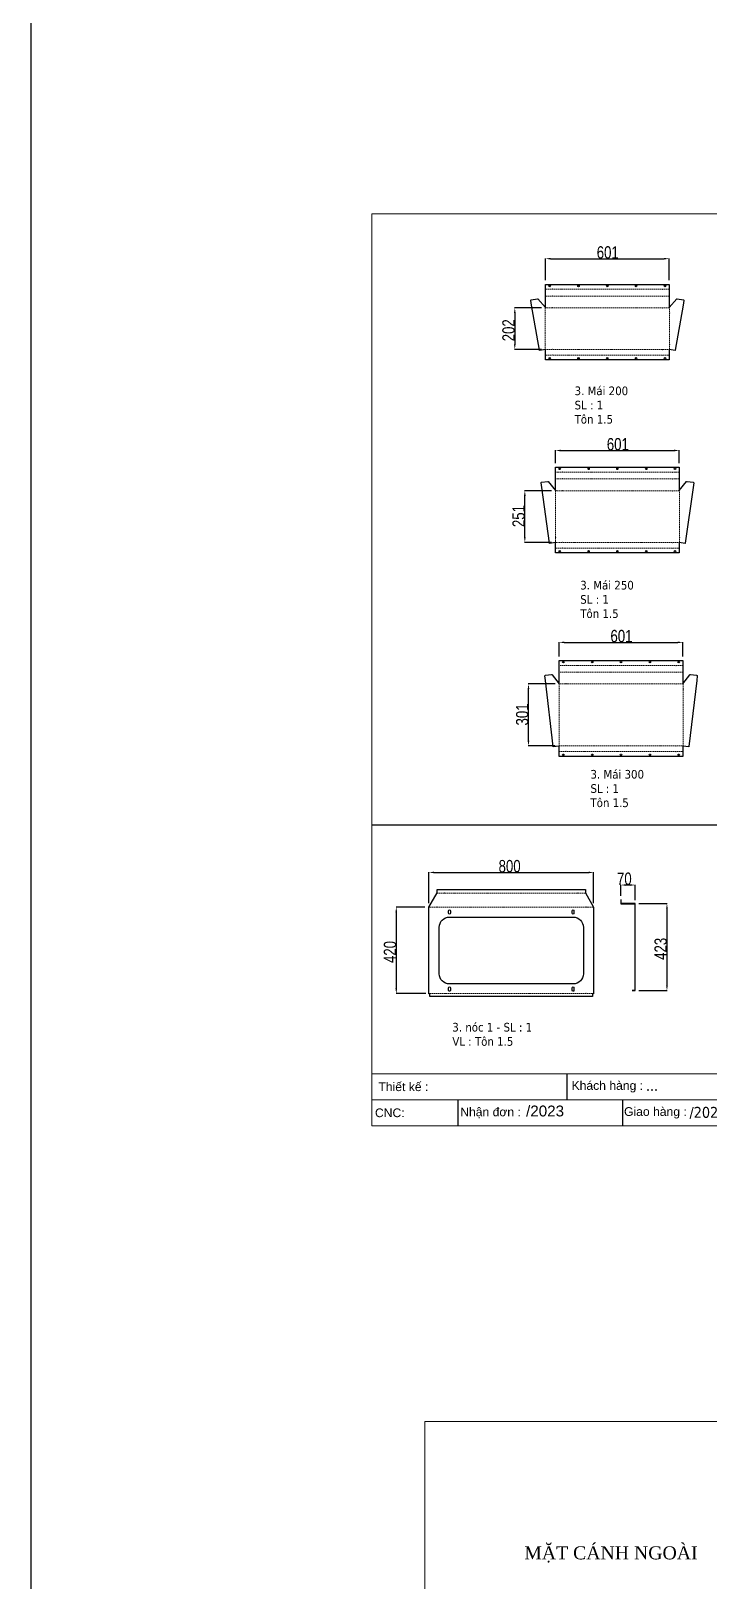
# Model space of a CAD drawing. Header units: inches. Extents: x 21 to 136330, y 8 to 58290.
# Drawn here: x 21 to 3319, y 23563 to 31094 of the extents above; entities that cross this region are included whole.
import ezdxf
from ezdxf.enums import TextEntityAlignment as Align

# ---------------------------------------------------------------- set-up
doc = ezdxf.new("R2010")
doc.units = ezdxf.units.IN
doc.header["$MEASUREMENT"] = 0
doc.linetypes.add('HIDDEN', pattern=[9.525, 6.35, -3.175])
for name, color, linetype in [('0 KHUNG KT01', 7, 'Continuous'), ('1-EMC-ACESS', 4, 'Continuous'), ('@.0.DM. NÉT CHÍNH', 7, 'Continuous')]:
    doc.layers.add(name, color=color, linetype=linetype)
doc.layers.add('0 TĂNG CỨNG', color=7, linetype='Continuous', lineweight=15)
doc.layers.add('@.0.DM. NÉT ĐỨT', color=8, linetype='HIDDEN', lineweight=9)
doc.layers.add('@.DM. KÍCH THƯỚC', color=8, linetype='Continuous', transparency=0.2)
doc.layers.add('@.DM. KÍCH THƯỚC @ 1', color=8, linetype='Continuous', transparency=0.2)
doc.styles.add('ARIAL', font='arial.ttf')
doc.styles.add('Note Text (ISO)', font='tahoma.ttf')
doc.styles.add('roman', font='roman.shx', dxfattribs={"width": 0.8})
doc.styles.add('Tahoma (Input Text)', font='tahoma.ttf')
doc.dimstyles.new('Kích thước Duy Mạnh', dxfattribs={"dimtxt": 30, "dimasz": 25, "dimexe": 1.25, "dimexo": 20, "dimtad": 1, "dimdec": 1, "dimtxsty": 'roman', "dimcen": 2.5, "dimclrd": 8, "dimclre": 8, "dimclrt": 2, "dimadec": 0, "dimazin": 0, "dimtfac": 1, "dimtdec": 1, "dimtix": 1, "dimtmove": 0, "dimatfit": 3, "dimfxl": 1, "dimtfillclr": 1, "dimarcsym": 0})

# ---------------------------------------------------------------- blocks, each defined once
blk = doc.blocks.new('*D562')
at = {"layer": '@.DM. KÍCH THƯỚC', "color": 8, "lineweight": -2, "transparency": 16777216}
for p, q in [((2567.6, 27921.5), (2436.3, 27921.5)), ((2567.6, 27620.8), (2436.3, 27620.8))]:
    blk.add_line(p, q, dxfattribs=at)
at = {"layer": '@.DM. KÍCH THƯỚC', "lineweight": -2, "transparency": 16777216}
blk.add_line((2437.6, 27645.8), (2437.6, 27896.5), dxfattribs=at)
at = {"layer": '@.DM. KÍCH THƯỚC', "transparency": 16777216}
for points in [[(2433.4, 27896.5), (2441.8, 27896.5), (2437.6, 27921.5)], [(2433.4, 27645.8), (2441.8, 27645.8), (2437.6, 27620.8)]]:
    blk.add_solid(points, dxfattribs=at)
at = {"layer": 'Defpoints', "color": 0, "transparency": 16777216}
for p in [(2437.6, 27921.5), (2587.6, 27921.5), (2587.6, 27620.8)]:
    blk.add_point(p, dxfattribs=at)
at = {"layer": '@.DM. KÍCH THƯỚC', "color": 2, "transparency": 16777216, "insert": (2377, 27719.7), "char_height": 60, "attachment_point": 1, "rotation": 90, "style": 'roman'}
blk.add_mtext('301', dxfattribs=at)
blk = doc.blocks.new('*D563')
at = {"layer": '@.DM. KÍCH THƯỚC', "color": 8, "lineweight": -2, "transparency": 16777216}
for p, q in [((2586.6, 28055.7), (2586.6, 28124.9)), ((3187.6, 28055.7), (3187.6, 28124.9))]:
    blk.add_line(p, q, dxfattribs=at)
at = {"layer": '@.DM. KÍCH THƯỚC', "lineweight": -2, "transparency": 16777216}
blk.add_line((2611.6, 28123.7), (3162.6, 28123.7), dxfattribs=at)
at = {"layer": '@.DM. KÍCH THƯỚC', "transparency": 16777216}
for points in [[(2611.6, 28127.8), (2611.6, 28119.5), (2586.6, 28123.7)], [(3162.6, 28127.8), (3162.6, 28119.5), (3187.6, 28123.7)]]:
    blk.add_solid(points, dxfattribs=at)
at = {"layer": 'Defpoints', "color": 0, "transparency": 16777216}
for p in [(3187.6, 28123.7), (2586.6, 28035.7), (3187.6, 28035.7)]:
    blk.add_point(p, dxfattribs=at)
at = {"layer": '@.DM. KÍCH THƯỚC', "color": 2, "transparency": 16777216, "insert": (2835.7, 28184.3), "char_height": 60, "attachment_point": 1, "style": 'roman'}
blk.add_mtext('601', dxfattribs=at)
blk = doc.blocks.new('*D565')
at = {"layer": '@.DM. KÍCH THƯỚC', "color": 8, "lineweight": -2, "transparency": 16777216}
for p, q in [((2549.9, 28860.6), (2418.6, 28860.6)), ((2549.9, 28609.6), (2418.6, 28609.6))]:
    blk.add_line(p, q, dxfattribs=at)
at = {"layer": '@.DM. KÍCH THƯỚC', "lineweight": -2, "transparency": 16777216}
blk.add_line((2419.9, 28634.6), (2419.9, 28835.6), dxfattribs=at)
at = {"layer": '@.DM. KÍCH THƯỚC', "transparency": 16777216}
for points in [[(2415.7, 28835.6), (2424.1, 28835.6), (2419.9, 28860.6)], [(2415.7, 28634.6), (2424.1, 28634.6), (2419.9, 28609.6)]]:
    blk.add_solid(points, dxfattribs=at)
at = {"layer": 'Defpoints', "color": 0, "transparency": 16777216}
for p in [(2419.9, 28860.6), (2569.9, 28860.6), (2569.9, 28609.6)]:
    blk.add_point(p, dxfattribs=at)
at = {"layer": '@.DM. KÍCH THƯỚC', "color": 2, "transparency": 16777216, "insert": (2359.3, 28683.7), "char_height": 60, "attachment_point": 1, "rotation": 90, "style": 'roman'}
blk.add_mtext('251', dxfattribs=at)
blk = doc.blocks.new('*D566')
at = {"layer": '@.DM. KÍCH THƯỚC', "color": 8, "lineweight": -2, "transparency": 16777216}
for p, q in [((2568.9, 28994.8), (2568.9, 29057.1)), ((3169.9, 28994.8), (3169.9, 29057.1))]:
    blk.add_line(p, q, dxfattribs=at)
at = {"layer": '@.DM. KÍCH THƯỚC', "lineweight": -2, "transparency": 16777216}
blk.add_line((2593.9, 29055.9), (3144.9, 29055.9), dxfattribs=at)
at = {"layer": '@.DM. KÍCH THƯỚC', "transparency": 16777216}
for points in [[(2593.9, 29060.1), (2593.9, 29051.7), (2568.9, 29055.9)], [(3144.9, 29060.1), (3144.9, 29051.7), (3169.9, 29055.9)]]:
    blk.add_solid(points, dxfattribs=at)
at = {"layer": 'Defpoints', "color": 0, "transparency": 16777216}
for p in [(3169.9, 29055.9), (2568.9, 28974.8), (3169.9, 28974.8)]:
    blk.add_point(p, dxfattribs=at)
at = {"layer": '@.DM. KÍCH THƯỚC', "color": 2, "transparency": 16777216, "insert": (2818, 29116.5), "char_height": 60, "attachment_point": 1, "style": 'roman'}
blk.add_mtext('601', dxfattribs=at)
blk = doc.blocks.new('*D567')
at = {"layer": '@.DM. KÍCH THƯỚC', "color": 8, "lineweight": -2, "transparency": 16777216}
for p, q in [((2501, 29749.1), (2369.8, 29749.1)), ((2501, 29547.5), (2369.8, 29547.5))]:
    blk.add_line(p, q, dxfattribs=at)
at = {"layer": '@.DM. KÍCH THƯỚC', "lineweight": -2, "transparency": 16777216}
blk.add_line((2371, 29724.1), (2371, 29572.5), dxfattribs=at)
at = {"layer": '@.DM. KÍCH THƯỚC', "transparency": 16777216}
for points in [[(2366.9, 29724.1), (2375.2, 29724.1), (2371, 29749.1)], [(2366.9, 29572.5), (2375.2, 29572.5), (2371, 29547.5)]]:
    blk.add_solid(points, dxfattribs=at)
at = {"layer": 'Defpoints', "color": 0, "transparency": 16777216}
for p in [(2521, 29749.1), (2371, 29547.5), (2521, 29547.5)]:
    blk.add_point(p, dxfattribs=at)
at = {"layer": '@.DM. KÍCH THƯỚC', "color": 2, "transparency": 16777216, "insert": (2310.4, 29586.6), "char_height": 60, "attachment_point": 1, "rotation": 90, "style": 'roman'}
blk.add_mtext('202', dxfattribs=at)
blk = doc.blocks.new('*D568')
at = {"layer": '@.DM. KÍCH THƯỚC', "color": 8, "lineweight": -2, "transparency": 16777216}
for p, q in [((2520, 29883.3), (2520, 29989.2)), ((3121, 29883.3), (3121, 29989.2))]:
    blk.add_line(p, q, dxfattribs=at)
at = {"layer": '@.DM. KÍCH THƯỚC', "lineweight": -2, "transparency": 16777216}
blk.add_line((2545, 29988), (3096, 29988), dxfattribs=at)
at = {"layer": '@.DM. KÍCH THƯỚC', "transparency": 16777216}
for points in [[(2545, 29992.1), (2545, 29983.8), (2520, 29988)], [(3096, 29992.1), (3096, 29983.8), (3121, 29988)]]:
    blk.add_solid(points, dxfattribs=at)
at = {"layer": 'Defpoints', "color": 0, "transparency": 16777216}
for p in [(3121, 29988), (2520, 29863.3), (3121, 29863.3)]:
    blk.add_point(p, dxfattribs=at)
at = {"layer": '@.DM. KÍCH THƯỚC', "color": 2, "transparency": 16777216, "insert": (2769.1, 30048.6), "char_height": 60, "attachment_point": 1, "style": 'roman'}
blk.add_mtext('601', dxfattribs=at)
blk = doc.blocks.new('*D621')
at = {"layer": '@.DM. KÍCH THƯỚC', "color": 8, "lineweight": -2, "transparency": 16777216}
for p, q in [((1934.6, 26837.4), (1794.2, 26837.4)), ((1939.1, 26417), (1794.2, 26417))]:
    blk.add_line(p, q, dxfattribs=at)
at = {"layer": '@.DM. KÍCH THƯỚC', "lineweight": -2, "transparency": 16777216}
blk.add_line((1795.4, 26812.4), (1795.4, 26442), dxfattribs=at)
at = {"layer": '@.DM. KÍCH THƯỚC', "transparency": 16777216}
for points in [[(1791.3, 26812.4), (1799.6, 26812.4), (1795.4, 26837.4)], [(1791.3, 26442), (1799.6, 26442), (1795.4, 26417)]]:
    blk.add_solid(points, dxfattribs=at)
at = {"layer": 'Defpoints', "color": 0, "transparency": 16777216}
for p in [(1954.6, 26837.4), (1795.4, 26417), (1959.1, 26417)]:
    blk.add_point(p, dxfattribs=at)
at = {"layer": '@.DM. KÍCH THƯỚC', "color": 2, "transparency": 16777216, "insert": (1734.8, 26565.5), "char_height": 60, "attachment_point": 1, "rotation": 90, "style": 'roman'}
blk.add_mtext('420', dxfattribs=at)
blk = doc.blocks.new('*D622')
at = {"layer": '@.DM. KÍCH THƯỚC', "color": 8, "lineweight": -2, "transparency": 16777216}
for p, q in [((1954.1, 26855.7), (1954.1, 27006.8)), ((2754.1, 26855.7), (2754.1, 27006.8))]:
    blk.add_line(p, q, dxfattribs=at)
at = {"layer": '@.DM. KÍCH THƯỚC', "lineweight": -2, "transparency": 16777216}
blk.add_line((1979.1, 27005.6), (2729.1, 27005.6), dxfattribs=at)
at = {"layer": '@.DM. KÍCH THƯỚC', "transparency": 16777216}
for points in [[(1979.1, 27009.8), (1979.1, 27001.4), (1954.1, 27005.6)], [(2729.1, 27009.8), (2729.1, 27001.4), (2754.1, 27005.6)]]:
    blk.add_solid(points, dxfattribs=at)
at = {"layer": 'Defpoints', "color": 0, "transparency": 16777216}
for p in [(2754.1, 27005.6), (1954.1, 26835.7), (2754.1, 26835.7)]:
    blk.add_point(p, dxfattribs=at)
at = {"layer": '@.DM. KÍCH THƯỚC', "color": 2, "transparency": 16777216, "insert": (2292.4, 27066.2), "char_height": 60, "attachment_point": 1, "style": 'roman'}
blk.add_mtext('800', dxfattribs=at)
blk = doc.blocks.new('*D613')
at = {"layer": '@.DM. KÍCH THƯỚC', "color": 8, "lineweight": -2, "transparency": 16777216}
for p, q in [((2973.3, 26854.2), (3111.4, 26854.2)), ((2973.3, 26431.2), (3111.4, 26431.2))]:
    blk.add_line(p, q, dxfattribs=at)
at = {"layer": '@.DM. KÍCH THƯỚC', "lineweight": -2, "transparency": 16777216}
blk.add_line((3110.1, 26829.2), (3110.1, 26456.2), dxfattribs=at)
at = {"layer": '@.DM. KÍCH THƯỚC', "transparency": 16777216}
for points in [[(3105.9, 26829.2), (3114.3, 26829.2), (3110.1, 26854.2)], [(3105.9, 26456.2), (3114.3, 26456.2), (3110.1, 26431.2)]]:
    blk.add_solid(points, dxfattribs=at)
at = {"layer": 'Defpoints', "color": 0, "transparency": 16777216}
for p in [(2953.3, 26854.2), (2953.3, 26431.2), (3110.1, 26431.2)]:
    blk.add_point(p, dxfattribs=at)
at = {"layer": '@.DM. KÍCH THƯỚC', "color": 2, "transparency": 16777216, "insert": (3049.5, 26580.9), "char_height": 60, "attachment_point": 1, "rotation": 90, "style": 'roman'}
blk.add_mtext('423', dxfattribs=at)
blk = doc.blocks.new('*D614')
at = {"layer": '@.DM. KÍCH THƯỚC', "color": 8, "lineweight": -2, "transparency": 16777216}
for p, q in [((2886.3, 26892.7), (2886.3, 26945.7)), ((2956.3, 26871.2), (2956.3, 26945.7))]:
    blk.add_line(p, q, dxfattribs=at)
at = {"layer": '@.DM. KÍCH THƯỚC', "lineweight": -2, "transparency": 16777216}
blk.add_line((2931.3, 26944.4), (2911.3, 26944.4), dxfattribs=at)
at = {"layer": '@.DM. KÍCH THƯỚC', "transparency": 16777216}
for points in [[(2911.3, 26948.6), (2911.3, 26940.3), (2886.3, 26944.4)], [(2931.3, 26948.6), (2931.3, 26940.3), (2956.3, 26944.4)]]:
    blk.add_solid(points, dxfattribs=at)
at = {"layer": 'Defpoints', "color": 0, "transparency": 16777216}
for p in [(2886.3, 26944.4), (2886.3, 26872.7), (2956.3, 26851.2)]:
    blk.add_point(p, dxfattribs=at)
at = {"layer": '@.DM. KÍCH THƯỚC', "color": 2, "transparency": 16777216, "insert": (2867.5, 27005.1), "char_height": 60, "attachment_point": 1, "style": 'roman'}
blk.add_mtext('70', dxfattribs=at)
blk = doc.blocks.new('KHUNG KT1')
at = {"color": 7}
for p, q in [((7128, -4752), (0, -4752)), ((2294.1, -4752), (2294.1, -5040)), ((4052.8, -4752), (4052.8, -5040)), ((4868.8, -4752), (4868.8, -5040)), ((6864, -4752), (6864, -5040)), ((5128.7, -4812), (5128.7, -4980)), ((4848, -4896), (0, -4896))]:
    blk.add_line(p, q, dxfattribs=at)
blk.add_lwpolyline([(0, 0), (7128, 0), (7128, -5040), (0, -5040)], close=True, dxfattribs=at)
at = {"layer": '0 KHUNG KT01'}
for p, q in [((1077.9, -4752), (1077.9, -4896)), ((476.3, -4896), (476.3, -5040)), ((1385.1, -4896), (1385.1, -5040))]:
    blk.add_line(p, q, dxfattribs=at)
at = {"color": 2, "char_height": 48, "style": 'ARIAL'}
for s, insert, width, attachment_point in [('  Khách hàng :', (1066.9, -4824), 2202.321, 4), ('  Tên sản phẩm :', (2299.1, -4824), 2202.321, 4), ('  Số lượng :', (4052.8, -4824), 2202.321, 4), ('  Thiết kế :', (0, -4824), 2202.321, 4), ('cái', (4695, -4824), 2202.321, 4), ('Thông\\Ptin :', (4998.8, -4896), 259.945, 5), ('Tờ', (6996, -4824), 264, 5), ('CNC:', (18.2, -4968), 2202.321, 4), ('  Nhận đơn :', (451.9, -4968), 2202.321, 4), ('  Giao hàng :', (1356.7, -4968), 2202.321, 4), ('  Kích thước :', (2307, -4968), 2202.321, 4), ('mm', (3729.5, -4968), 2202.321, 4), ('  Loại tôn :', (4052.8, -4968), 2202.321, 4), ('mm', (4669.3, -4968), 2202.321, 4)]:
    blk.add_mtext(s, dxfattribs=dict(at, insert=insert, width=width, attachment_point=attachment_point))
at = {"color": 1, "style": 'Tahoma (Input Text)', "flags": 8}
for tag, p in [('#01', (328.9, -4851.1)), ('#03', (1514.7, -4846.3)), ('#05', (2819, -4851.1)), ('#07', (4424, -4851.1)), ('#09', (5172.9, -4851.1)), ('#02', (189.8, -4995.1)), ('#04', (1755.3, -4995.1)), ('#06', (2727.8, -4995.1)), ('#08', (4382.7, -4995.1)), ('#10', (5172.9, -4995.1))]:
    blk.add_attdef(tag, p, '', height=60, dxfattribs=at)
blk.add_attdef('#11', text='', height=60, dxfattribs=at).set_placement((6996, -4961.6), align=Align.CENTER)
at = {"layer": '0 TĂNG CỨNG', "color": 1, "style": 'ARIAL'}
blk.add_attdef('#12', (852.8, -4987.6), '', height=60, dxfattribs=at)

msp = doc.modelspace()

# ---------------------------------------------------------------- linework, layer by layer
at = {"layer": '@.0.DM. NÉT CHÍNH', "color": 1}
for p, q in [((2554.3215, 29839.5997), (2552.8215, 29839.5997)), ((3086.7377, 29839.5997), (3088.2377, 29839.5997)), ((2554.5497, 29806.489), (2553.0497, 29806.489)), ((3086.5094, 29806.489), (3088.0094, 29806.489)), ((2519.3331, 29724.9097), (2519.3331, 29723.4097)), ((2554.5667, 29749.1124), (2553.0667, 29749.1124)), ((3086.4924, 29749.1124), (3087.9924, 29749.1124)), ((3121.726, 29724.9097), (3121.726, 29723.4097)), ((2519.3331, 29572.5591), (2519.3331, 29571.0591)), ((2554.5667, 29547.483), (2553.0667, 29547.483)), ((3086.4924, 29547.483), (3087.9924, 29547.483)), ((3121.726, 29572.5591), (3121.726, 29571.0591)), ((2554.5667, 29519.8496), (2553.0667, 29519.8496)), ((3086.4924, 29519.8496), (3087.9924, 29519.8496)), ((2603.1871, 28951.1313), (2601.6871, 28951.1313)), ((3135.6033, 28951.1313), (3137.1033, 28951.1313)), ((2603.4154, 28918.0206), (2601.9154, 28918.0206)), ((2603.4324, 28860.644), (2601.9324, 28860.644)), ((3135.358, 28860.644), (3136.858, 28860.644)), ((3135.3751, 28918.0206), (3136.8751, 28918.0206)), ((2568.1988, 28836.4413), (2568.1988, 28834.9413)), ((3170.5917, 28836.4413), (3170.5917, 28834.9413)), ((2568.1988, 28634.669), (2568.1988, 28633.169)), ((3170.5917, 28634.669), (3170.5917, 28633.169)), ((2603.4324, 28609.593), (2601.9324, 28609.593)), ((2603.4324, 28581.959), (2601.9324, 28581.959)), ((3135.358, 28609.593), (3136.858, 28609.593)), ((3135.358, 28581.959), (3136.858, 28581.959)), ((2620.8843, 28011.957), (2619.3843, 28011.957)), ((2621.1126, 27978.8463), (2619.6126, 27978.8463)), ((3153.0723, 27978.8463), (3154.5723, 27978.8463)), ((3153.3005, 28011.957), (3154.8005, 28011.957)), ((2585.896, 27897.267), (2585.896, 27895.767)), ((2621.1296, 27921.4697), (2619.6296, 27921.4697)), ((3153.0553, 27921.4697), (3154.5553, 27921.4697)), ((3188.2889, 27897.267), (3188.2889, 27895.767)), ((2585.896, 27645.9176), (2585.896, 27644.4176)), ((3188.2889, 27645.9176), (3188.2889, 27644.4176)), ((2621.1296, 27620.8416), (2619.6296, 27620.8416)), ((2621.1296, 27593.2443), (2619.6296, 27593.2443)), ((3153.0553, 27620.8416), (3154.5553, 27620.8416)), ((3153.0553, 27593.2443), (3154.5553, 27593.2443)), ((2031.7255, 26904.7998), (2030.2255, 26904.7998)), ((2679.0086, 26904.7998), (2677.5086, 26904.7998)), ((1993.4453, 26837.4068), (1991.9453, 26837.4068)), ((2717.3118, 26837.4068), (2715.8118, 26837.4068)), ((1993.1702, 26417.0139), (1991.6702, 26417.0139)), ((2717.5478, 26417.0139), (2716.0478, 26417.0139))]:
    msp.add_line(p, q, dxfattribs=at)
at = {"layer": '@.0.DM. NÉT CHÍNH'}
for p, q in [((2520.0296, 29750.1162), (2520.0296, 29749.1331)), ((3121.0296, 29750.1162), (3121.0296, 29749.1331)), ((2520.0296, 29546.3514), (2520.0296, 29547.4482)), ((3121.0296, 29546.3514), (3121.0296, 29547.4482)), ((2568.8952, 28861.6478), (2568.8952, 28860.6648)), ((3169.8952, 28861.6478), (3169.8952, 28860.6648)), ((2568.8952, 28608.4613), (2568.8952, 28609.5581)), ((3169.8952, 28608.4613), (3169.8952, 28609.5581)), ((2586.5924, 27922.4734), (2586.5924, 27921.4904)), ((3187.5924, 27922.4734), (3187.5924, 27921.4904)), ((2586.5924, 27619.7099), (2586.5924, 27620.8067)), ((3187.5924, 27619.7099), (3187.5924, 27620.8067)), ((1675.9116, 27236.1717), (4809.7289, 27236.1717)), ((1959.1064, 26415.7468), (1959.1064, 26416.9784)), ((2749.1064, 26415.7468), (2749.1064, 26416.9784))]:
    msp.add_line(p, q, dxfattribs=at)
for points in [[(21.3071, 50765.7719), (78952.3639, 50765.7719), (78952.3639, 8.4374), (21.3071, 8.4374)], [(2714.1064, 26906.1033), (2754.1064, 26836.1033), (2754.1064, 26415.7104), (2749.1064, 26415.7104), (2749.1064, 26403.3175), (1959.1064, 26403.3175), (1959.1064, 26415.7104), (1954.1064, 26415.7104), (1954.1064, 26836.1033), (1994.1064, 26906.1033), (1994.1064, 26923.4962), (2714.1064, 26923.4962)], [(2956.3216, 26854.1605), (2887.8216, 26854.1605), (2887.8216, 26872.6605), (2886.3216, 26872.6605), (2886.3216, 26852.6605), (2954.8216, 26852.6605), (2954.8216, 26432.6605), (2941.3216, 26432.6605), (2941.3216, 26431.1605), (2956.3216, 26431.1605)]]:
    msp.add_lwpolyline(points, close=True, dxfattribs=at)
for points in [[(2448.5074, 29784.5522, -0.414213562), (2450.9454, 29788.0245), (2480.7933, 29793.2477, -0.263446003), (2483.5783, 29792.2564), (2520.0296, 29750.1611), (2520.0296, 29863.2962), (3121.0296, 29863.2962), (3121.0296, 29750.1611), (3157.4808, 29792.2564, -0.263446003), (3160.2659, 29793.2477), (3190.1137, 29788.0245, -0.414213562), (3192.5517, 29784.5522), (3188.7594, 29762.8816), (3150.3407, 29543.7459), (3150.1327, 29542.2604), (3121.0296, 29546.335), (3121.0296, 29496.1531), (2520.0296, 29496.1531), (2520.0296, 29546.335), (2490.9264, 29542.2604), (2490.7184, 29543.7459), (2452.2997, 29762.8816)], [(2498.6155, 28898.5091, -0.414213562), (2501.1708, 28901.8959), (2531.1799, 28906.0953, -0.263446003), (2533.9294, 28905.0093), (2568.8952, 28861.7221), (2568.8952, 28974.8489), (3169.8952, 28974.8489), (3169.8952, 28861.7221), (3204.8611, 28905.0093, -0.263446003), (3207.6106, 28906.0953), (3237.6196, 28901.8959, -0.414213562), (3240.1749, 28898.5091), (3237.1261, 28876.7214), (3199.2054, 28605.8459), (3198.9969, 28604.3605), (3169.8952, 28608.4453), (3169.8952, 28558.2625), (2568.8952, 28558.2625), (2568.8952, 28608.4453), (2539.7935, 28604.3605), (2539.585, 28605.8459), (2501.6644, 28876.7214)], [(2586.5924, 27922.5702), (2586.5924, 28035.6883), (3187.5924, 28035.6883), (3187.5924, 27922.5702), (3221.5422, 27966.623, -0.263446003), (3224.2662, 27967.7715), (3254.3634, 27964.2594, -0.414213562), (3256.9954, 27960.9319), (3254.4454, 27939.0801), (3216.9569, 27617.753), (3216.7829, 27616.2631), (3187.5924, 27619.6715), (3187.5924, 27569.5478), (2586.5924, 27569.5478), (2586.5924, 27619.6715), (2557.402, 27616.2631), (2557.228, 27617.753), (2519.7394, 27939.0801), (2517.1895, 27960.9319, -0.414213562), (2519.8215, 27964.2594), (2549.9187, 27967.7715, -0.263446003), (2552.6427, 27966.623)]]:
    msp.add_lwpolyline(points, format="xyb", close=True, dxfattribs=at)
at = {"layer": '@.0.DM. NÉT CHÍNH', "color": 2}
for points in [[(2049.6064, 26807.7104), (2049.6064, 26819.7104, -1), (2058.6064, 26819.7104), (2058.6064, 26807.7104, -1)], [(2658.6064, 26819.7104), (2658.6064, 26807.7104, -1), (2649.6064, 26807.7104), (2649.6064, 26819.7104, -1)], [(2704.1064, 26738.7104), (2704.1064, 26513.7104, -0.414213562), (2654.1064, 26463.7104), (2054.1064, 26463.7104, -0.414213562), (2004.1064, 26513.7104), (2004.1064, 26738.7104, -0.414213562), (2054.1064, 26788.7104), (2654.1064, 26788.7104, -0.414213562)], [(2058.6064, 26444.7104), (2058.6064, 26432.7104, -1), (2049.6064, 26432.7104), (2049.6064, 26444.7104, -1)], [(2649.6064, 26432.7104), (2649.6064, 26444.7104, -1), (2658.6064, 26444.7104), (2658.6064, 26432.7104, -1)]]:
    msp.add_lwpolyline(points, format="xyb", close=True, dxfattribs=at)
at = {"layer": '@.0.DM. NÉT CHÍNH'}
for centre in [(2540.5296, 29855.2962), (2680.5296, 29855.2962), (2820.5296, 29855.2962), (2960.5296, 29855.2962), (3100.5296, 29855.2962), (2540.5296, 29504.1531), (2680.5296, 29504.1531), (2820.5296, 29504.1531), (2960.5296, 29504.1531), (3100.5296, 29504.1531), (2589.3952, 28966.8489), (2729.3952, 28966.8489), (2869.3952, 28966.8489), (3009.3952, 28966.8489), (3149.3952, 28966.8489), (2589.3952, 28566.2625), (2729.3952, 28566.2625), (2869.3952, 28566.2625), (3009.3952, 28566.2625), (3149.3952, 28566.2625), (2607.0924, 28027.6883), (2747.0924, 28027.6883), (2887.0924, 28027.6883), (3027.0924, 28027.6883), (3167.0924, 28027.6883), (2607.0924, 27577.5478), (2747.0924, 27577.5478), (2887.0924, 27577.5478), (3027.0924, 27577.5478), (3167.0924, 27577.5478)]:
    msp.add_circle(centre, 3.5, dxfattribs=at)
at = {"layer": '@.0.DM. NÉT ĐỨT'}
for p, q in [((3121.0296, 29839.5997), (2520.0296, 29839.5997)), ((3121.0296, 29806.489), (2520.0296, 29806.489)), ((2520.0296, 29519.8496), (3121.0296, 29519.8496)), ((3169.8952, 28951.1525), (2568.8952, 28951.1525)), ((3169.8952, 28918.0418), (2568.8952, 28918.0418)), ((2568.8952, 28581.959), (3169.8952, 28581.959)), ((3187.5924, 28011.9919), (2586.5924, 28011.9919)), ((3187.5924, 27978.8812), (2586.5924, 27978.8812)), ((2586.5924, 27593.2443), (3187.5924, 27593.2443)), ((1993.2493, 26904.7998), (2714.9635, 26904.7998)), ((2753.6043, 26837.4068), (1954.6085, 26837.4068)), ((1959.1064, 26417.0139), (2749.1064, 26417.0139))]:
    msp.add_line(p, q, dxfattribs=at)
for points in [[(2519.3331, 29749.1124), (2519.3331, 29547.483), (3121.726, 29547.483), (3121.726, 29749.1124)], [(2568.1988, 28860.644), (2568.1988, 28609.593), (3170.5917, 28609.593), (3170.5917, 28860.644)], [(2585.896, 27921.4697), (2585.896, 27620.8416), (3188.2889, 27620.8416), (3188.2889, 27921.4697)]]:
    msp.add_lwpolyline(points, close=True, dxfattribs=at)

# ---------------------------------------------------------------- block references
at = {"layer": '0 TĂNG CỨNG', "color": 1}
ref = msp.add_blockref('KHUNG KT1', (1675.9116, 30205.7146), dxfattribs=dict(at, xscale=0.8792977987369557, yscale=0.8792977987369557, zscale=0.8792977987369557))
ref.add_attrib('#12', '/2023', (2425.8203, 25820.124), dxfattribs={"color": 1, "height": 52.75787, "style": 'ARIAL'})
ref.add_attrib('#03', '...', (3007.8001, 25944.3527), dxfattribs={"layer": '0', "color": 1, "height": 52.75787, "style": 'Tahoma (Input Text)'})
ref.add_attrib('#04', '/2023', (3219.3456, 25813.5689), dxfattribs={"layer": '0', "color": 1, "height": 52.75787, "style": 'Tahoma (Input Text)'})
ref.add_attrib('#05', 'Tủ điện ngoài troi', (4154.6601, 25940.1878), dxfattribs={"layer": '0', "color": 1, "height": 52.757868, "style": 'Tahoma (Input Text)'})
ref.add_attrib('#06', '1500x800x450', (4074.4972, 25813.5689), dxfattribs={"layer": '0', "color": 1, "height": 52.757868, "style": 'Tahoma (Input Text)'})
ref.add_attrib('#07', '01', (5565.9381, 25940.1878), dxfattribs={"layer": '0', "color": 1, "height": 52.75787, "style": 'Tahoma (Input Text)'})
ref.add_attrib('#08', '1.5', (5529.5695, 25813.5689), dxfattribs={"layer": '0', "color": 1, "height": 52.75787, "style": 'Tahoma (Input Text)'})
ref.add_attrib('#10', 'Sơn tĩnh điện màu Ghi RAL 7035', (6224.4311, 25813.5689), dxfattribs={"layer": '0', "color": 1, "height": 52.757868, "style": 'Tahoma (Input Text)'})
ref.add_attrib('#09', 'Tủ ngoài troi - 2 cánh - panel', (6224.4311, 25940.1878), dxfattribs={"layer": '0', "color": 1, "height": 52.757868, "style": 'Tahoma (Input Text)'})
ref.add_attrib('#11', '......', dxfattribs={"layer": '0', "color": 1, "height": 52.75787, "style": 'Tahoma (Input Text)'}).set_placement((7827.4647, 25842.9601), align=Align.CENTER)
ref = msp.add_blockref('KHUNG KT1', (1933.8056, 24337.5899), dxfattribs=dict(at, xscale=0.8802084669719292, yscale=0.8802084669719292, zscale=0.8802084669719292))
ref.add_attrib('#12', '11/10/2023', (2684.491, 19947.4572), dxfattribs={"color": 1, "height": 52.81251, "style": 'ARIAL'})
ref.add_attrib('#01', 'Thiện', (2223.3311, 20067.6453), dxfattribs={"layer": '0', "color": 1, "height": 52.81251, "style": 'Tahoma (Input Text)'})
ref.add_attrib('#03', 'HUNG - THIEN', (3267.0735, 20071.8146), dxfattribs={"layer": '0', "color": 1, "height": 52.812508, "style": 'Tahoma (Input Text)'})
ref.add_attrib('#04', '18/10/2023', (3478.8381, 19940.8953), dxfattribs={"layer": '0', "color": 1, "height": 52.81251, "style": 'Tahoma (Input Text)'})
ref.add_attrib('#05', 'Tủ TĐ-DK', (4415.1212, 20067.6453), dxfattribs={"layer": '0', "color": 1, "height": 52.81251, "style": 'Tahoma (Input Text)'})
ref.add_attrib('#06', '700X500X250', (4334.8754, 19940.8953), dxfattribs={"layer": '0', "color": 1, "height": 52.812508, "style": 'Tahoma (Input Text)'})
ref.add_attrib('#07', '01', (5827.8609, 20067.6453), dxfattribs={"layer": '0', "color": 1, "height": 52.81251, "style": 'Tahoma (Input Text)'})
ref.add_attrib('#08', '1.0', (5791.4546, 19940.8953), dxfattribs={"layer": '0', "color": 1, "height": 52.81251, "style": 'Tahoma (Input Text)'})
ref.add_attrib('#10', 'Sơn tĩnh điện RL7032', (6487.0359, 19940.8953), dxfattribs={"layer": '0', "color": 1, "height": 52.812508, "style": 'Tahoma (Input Text)'})
ref.add_attrib('#09', 'Tủ điện ngoài tr?i , 2 lớp cánh', (6487.0359, 20067.6453), dxfattribs={"layer": '0', "color": 1, "height": 52.812508, "style": 'Tahoma (Input Text)'})
ref.add_attrib('#11', '......', dxfattribs={"layer": '0', "color": 1, "height": 52.81251, "style": 'Tahoma (Input Text)'}).set_placement((8091.7297, 19970.317), align=Align.CENTER)
ref.add_attrib('#02', 'Thiện', (2100.857, 19940.8953), dxfattribs={"layer": '0', "color": 1, "height": 52.81251, "style": 'Tahoma (Input Text)'})

# ---------------------------------------------------------------- texts
at = {"layer": '1-EMC-ACESS', "color": 1, "linetype": 'ByBlock', "lineweight": -2, "insert": (2838.1184, 23731.1573), "char_height": 63.504, "width": 972.626469, "attachment_point": 2, "style": 'ARIAL'}
msp.add_mtext('{\\fTimes New Roman|b0|i0|c0|p18;\\C7;MẶT CÁNH NGOÀI}', dxfattribs=at)
at = {"layer": '@.0.DM. NÉT CHÍNH', "color": 2, "char_height": 41.999999, "width": 551.411705, "attachment_point": 1, "line_spacing_factor": 0.987884, "style": 'Note Text (ISO)'}
for s, insert in [('\\fTahoma|b0|i0;3. Mái 200\\P\\fTahoma|b0|i0;SL : 1\\P\\fTahoma|b0|i0;Tôn 1.5', (2661.5149, 29366.8749)), ('\\fTahoma|b0|i0;3. Mái 250\\P\\fTahoma|b0|i0;SL : 1\\P\\fTahoma|b0|i0;Tôn 1.5', (2688.9901, 28422.5326)), ('\\fTahoma|b0|i0;3. Mái 300\\P\\fTahoma|b0|i0;SL : 1\\P\\fTahoma|b0|i0;Tôn 1.5', (2738.5117, 27503.5941)), ('\\fTahoma|b0|i0;3. nóc 1 - SL : 1\\P\\fTahoma|b0|i0;VL : Tôn 1.5\\P', (2067.7318, 26274.5946))]:
    msp.add_mtext(s, dxfattribs=dict(at, insert=insert))

# ---------------------------------------------------------------- dimensions: what is measured, and where the dimension line sits
at = {"layer": '@.DM. KÍCH THƯỚC @ 1', "color": 0}
for base, p1, p2, angle, override, picture, middle in [((3121.0296, 29987.9574), (2520.0296, 29863.2962), (3121.0296, 29863.2962), 180, {"dimscale": 1, "dimtxt": 60, "dimdec": 0, "dimclrd": 256, "dimtdec": 0, "dimtix": 1, "dimtofl": 0, "dimtmove": 0, "dimatfit": 1}, '*D568', (2820.5296, 29987.9574)), ((2371.0296, 29547.483), (2521.0296, 29749.1124), (2521.0296, 29547.483), 90, {"dimscale": 1, "dimtxt": 60, "dimdec": 0, "dimclrd": 256, "dimtdec": 0, "dimtix": 1, "dimtofl": 0, "dimtmove": 0, "dimatfit": 1}, '*D567', (2371.0296, 29648.2977)), ((3169.8952, 29055.887), (2568.8952, 28974.8489), (3169.8952, 28974.8489), 180, {"dimscale": 1, "dimtxt": 60, "dimdec": 0, "dimclrd": 256, "dimtdec": 0, "dimtix": 1, "dimtofl": 0, "dimtmove": 0, "dimatfit": 1}, '*D566', (2869.3952, 29055.887)), ((2419.8952, 28860.644), (2569.8952, 28609.593), (2569.8952, 28860.644), 270, {"dimscale": 1, "dimtxt": 60, "dimdec": 0, "dimclrd": 256, "dimtdec": 0, "dimtix": 1, "dimtofl": 0, "dimtmove": 0, "dimatfit": 1}, '*D565', (2419.8952, 28735.1185)), ((3187.5924, 28123.6695), (2586.5924, 28035.6883), (3187.5924, 28035.6883), 180, {"dimscale": 1, "dimtxt": 60, "dimdec": 0, "dimclrd": 256, "dimtdec": 0, "dimtix": 1, "dimtofl": 0, "dimtmove": 0, "dimatfit": 1}, '*D563', (2887.0924, 28123.6695)), ((2437.5924, 27921.4697), (2587.5924, 27620.8416), (2587.5924, 27921.4697), 270, {"dimscale": 1, "dimtxt": 60, "dimdec": 0, "dimclrd": 256, "dimtdec": 0, "dimtix": 1, "dimtofl": 0, "dimtmove": 0, "dimatfit": 1}, '*D562', (2437.5924, 27771.1556)), ((2754.1064, 27005.598), (1954.1064, 26835.7104), (2754.1064, 26835.7104), 180, {"dimscale": 1, "dimtxt": 60, "dimdec": 0, "dimclrd": 256, "dimtdec": 0, "dimtix": 1, "dimtofl": 0, "dimtmove": 0, "dimatfit": 1}, '*D622', (2354.1064, 27005.598)), ((2886.3216, 26944.4405), (2956.3216, 26851.1605), (2886.3216, 26872.6605), 180, {"dimscale": 1, "dimtxt": 60, "dimdec": 0, "dimclrd": 256, "dimtdec": 0, "dimtix": 1, "dimtofl": 1, "dimtmove": 0, "dimatfit": 1}, '*D614', (2906.3216, 26944.4405)), ((1795.4409, 26417.0139), (1954.6085, 26837.4068), (1959.1064, 26417.0139), 90, {"dimscale": 1, "dimtxt": 60, "dimdec": 0, "dimclrd": 256, "dimtdec": 0, "dimtix": 1, "dimtofl": 0, "dimtmove": 0, "dimatfit": 1}, '*D621', (1795.4409, 26627.2104)), ((3110.1051, 26431.1605), (2953.3216, 26854.1605), (2953.3216, 26431.1605), 270, {"dimscale": 1, "dimtxt": 60, "dimdec": 0, "dimclrd": 256, "dimtdec": 0, "dimtix": 1, "dimtofl": 0, "dimtmove": 0, "dimatfit": 1}, '*D613', (3110.1051, 26642.6605))]:
    dim = msp.add_linear_dim(base=base, p1=p1, p2=p2, angle=angle, dimstyle='Kích thước Duy Mạnh', override=override, dxfattribs=at)
    dim.commit()
    dim.dimension.update_dxf_attribs({"geometry": picture, "text_midpoint": middle, "dimtype": 128})

doc.saveas('drawing.dxf')
